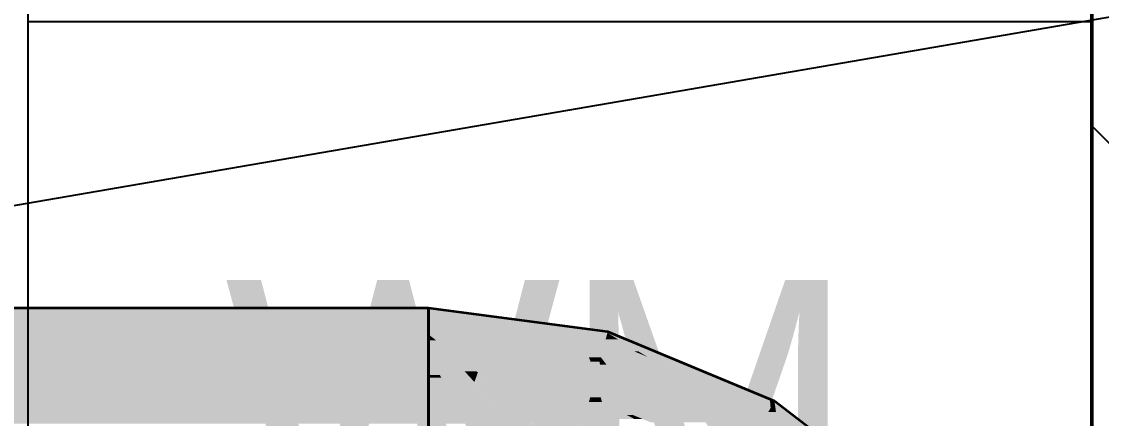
# Model space of a CAD drawing. Extents: x 0 to 756, y -25 to 420.
# Drawn here: x 375.21 to 387.39, y 323.69 to 328.16 of the extents above; entities that cross this region are included whole.
import ezdxf
from ezdxf.lldxf.tags import DXFTag

# ---------------------------------------------------------------- set-up
doc = ezdxf.new("R2010")
doc.units = 0
doc.layers.get('0').update_dxf_attribs({"lineweight": 25})
for name, color, linetype, lineweight in [('A_Aussenwand', 7, 'Continuous', 25), ('ALLGEMEIN01', 7, 'Continuous', 13), ('ALLGEMEIN03', 7, 'Continuous', 25), ('H_Text', 7, 'Continuous', 25), ('PFOSTEN__ST_TZEN', 7, 'Continuous', 13), ('WAND_HOLZ_TRAGEND', 7, 'Continuous', 13)]:
    doc.layers.add(name, color=color, linetype=linetype, lineweight=lineweight)
doc.layers.add('L_Aussenluft', color=7, linetype='Continuous', lineweight=35, true_color=0x66ff33)
doc.layers.add('L_Aussenluft-Shading', color=7, linetype='Continuous', lineweight=35, true_color=0x66ff33)
doc.styles.get("Standard").update_dxf_attribs({"font": 'arial.ttf'})
tags = doc.linetypes.add('STRICHPUNKT2', pattern=[12.7, 6.35, -3.175, 0, -3.175]).pattern_tags.tags
tags[10:11] = [DXFTag(74, 4), DXFTag(75, 0), DXFTag(340, '0'), DXFTag(46, 0.0), DXFTag(50, 0.0), DXFTag(44, 0.0), DXFTag(45, 0.0)]
tags[8:9] = [DXFTag(74, 4), DXFTag(75, 0), DXFTag(340, '0'), DXFTag(46, 0.0), DXFTag(50, 0.0), DXFTag(44, 0.0), DXFTag(45, 0.0)]
tags[6:7] = [DXFTag(74, 4), DXFTag(75, 0), DXFTag(340, '0'), DXFTag(46, 0.0), DXFTag(50, 0.0), DXFTag(44, 0.0), DXFTag(45, 0.0)]
tags[4:5] = [DXFTag(74, 4), DXFTag(75, 0), DXFTag(340, '0'), DXFTag(46, 0.0), DXFTag(50, 0.0), DXFTag(44, 0.0), DXFTag(45, 0.0)]

# ---------------------------------------------------------------- blocks, each defined once
blk = doc.blocks.new('Shading-A0T78OO1OY', base_point=(305.959, 320.029))
at = {"layer": 'L_Aussenluft-Shading', "color": 76, "true_color": 0x39901c}
for points in [[(366.698, 324.844), (379.799, 324.844), (367.006, 324.933)], [(379.799, 324.844), (367.006, 324.933), (379.799, 324.933)]]:
    blk.add_solid(points, dxfattribs=at)
at = {"layer": 'L_Aussenluft-Shading', "color": 74, "true_color": 0x46b023}
for points in [[(366.592, 324.585), (379.799, 324.585), (366.698, 324.844)], [(379.799, 324.585), (366.698, 324.844), (379.799, 324.844)]]:
    blk.add_solid(points, dxfattribs=at)
at = {"layer": 'L_Aussenluft-Shading', "color": 72, "true_color": 0x52cd29}
for points in [[(366.694, 324.171), (379.799, 324.171), (366.592, 324.585)], [(379.799, 324.171), (366.592, 324.585), (379.799, 324.585)]]:
    blk.add_solid(points, dxfattribs=at)
at = {"layer": 'L_Aussenluft-Shading', "color": 72, "true_color": 0x5be42d}
for points in [[(366.998, 323.633), (379.799, 323.633), (366.694, 324.171)], [(379.799, 323.633), (366.694, 324.171), (379.799, 324.171)]]:
    blk.add_solid(points, dxfattribs=at)
blk = doc.blocks.new('Shading-A0T78OPNOY', base_point=(386.726, 317.985))
at = {"layer": 'L_Aussenluft-Shading', "color": 76, "true_color": 0x39901c}
for points in [[(380.472, 324.844), (379.799, 324.844), (379.799, 324.933)], [(380.727, 324.722), (380.472, 324.844), (379.799, 324.844)], [(381.4, 324.722), (380.727, 324.722), (380.472, 324.844)], [(381.502, 324.62), (381.4, 324.722), (380.727, 324.722)], [(381.815, 324.656), (381.466, 324.656), (381.4, 324.722)], [(381.75, 324.676), (381.691, 324.676), (381.4, 324.722)], [(381.502, 324.62), (381.815, 324.656), (381.466, 324.656)], [(381.806, 324.62), (381.502, 324.62), (381.815, 324.656)], [(381.815, 324.656), (381.75, 324.676), (381.691, 324.676)], [(381.818, 324.667), (381.78, 324.667), (381.75, 324.676)], [(381.815, 324.656), (381.818, 324.667), (381.78, 324.667)], [(381.94, 324.582), (381.795, 324.582), (381.815, 324.656)], [(381.844, 324.656), (381.815, 324.656), (381.818, 324.667)], [(382.164, 324.448), (381.844, 324.656), (381.815, 324.656)], [(382.348, 324.448), (382.164, 324.448), (381.844, 324.656)], [(381.795, 324.582), (381.806, 324.62), (381.502, 324.62)], [(382.164, 324.448), (381.94, 324.582), (381.795, 324.582)], [(382.164, 324.448), (382.118, 324.448), (381.795, 324.582)], [(382.267, 324.386), (382.164, 324.448), (382.118, 324.448)], [(383.647, 323.91), (382.348, 324.448), (382.164, 324.448)], [(382.333, 324.386), (382.267, 324.386), (382.164, 324.448)], [(383.417, 323.91), (382.333, 324.386), (382.267, 324.386)], [(383.647, 323.91), (383.417, 323.91), (382.333, 324.386)], [(383.655, 323.811), (383.647, 323.91), (383.417, 323.91)], [(383.699, 323.888), (383.66, 323.888), (383.647, 323.91)], [(383.679, 323.853), (383.652, 323.853), (383.647, 323.91)], [(383.655, 323.811), (383.679, 323.853), (383.652, 323.853)], [(383.697, 323.811), (383.655, 323.811), (383.679, 323.853)], [(383.716, 323.764), (383.697, 323.811), (383.655, 323.811)], [(383.679, 323.853), (383.699, 323.888), (383.66, 323.888)], [(383.704, 323.853), (383.679, 323.853), (383.699, 323.888)], [(383.716, 323.764), (383.704, 323.853), (383.679, 323.853)], [(383.861, 323.764), (383.716, 323.764), (383.699, 323.888)], [(385.171, 322.648), (383.861, 323.764), (383.716, 323.764)], [(385.315, 322.648), (385.171, 322.648), (383.861, 323.764)]]:
    blk.add_solid(points, dxfattribs=at)
at = {"layer": 'L_Aussenluft-Shading', "color": 74, "true_color": 0x46af23}
for points in [[(381.502, 324.62), (380.617, 324.62), (379.799, 324.844)], [(380.557, 324.637), (379.799, 324.637), (379.799, 324.844)], [(379.881, 324.574), (380.557, 324.637), (379.799, 324.637)], [(379.867, 324.585), (379.799, 324.585), (379.799, 324.637)], [(379.881, 324.574), (379.867, 324.585), (379.799, 324.585)], [(380.786, 324.574), (379.881, 324.574), (380.557, 324.637)], [(381.621, 324.345), (380.786, 324.574), (379.881, 324.574)], [(381.621, 324.345), (381.502, 324.62), (380.617, 324.62)], [(381.795, 324.582), (381.541, 324.582), (381.502, 324.62)], [(381.741, 324.381), (381.605, 324.381), (381.502, 324.62)], [(381.741, 324.381), (381.795, 324.582), (381.541, 324.582)], [(382.079, 324.381), (381.741, 324.381), (381.795, 324.582)], [(382.267, 324.386), (382.071, 324.386), (381.795, 324.582)], [(381.621, 324.345), (381.741, 324.381), (381.605, 324.381)], [(381.732, 324.345), (381.621, 324.345), (381.741, 324.381)], [(381.728, 324.331), (381.732, 324.345), (381.621, 324.345)], [(381.78, 324.331), (381.728, 324.331), (381.741, 324.381)], [(381.804, 324.299), (381.78, 324.331), (381.728, 324.331)], [(381.804, 324.299), (382.079, 324.381), (381.741, 324.381)], [(382.195, 324.299), (381.804, 324.299), (382.079, 324.381)], [(382.748, 323.908), (382.195, 324.299), (381.804, 324.299)], [(382.748, 323.908), (382.267, 324.386), (382.071, 324.386)], [(383.421, 323.908), (382.748, 323.908), (382.267, 324.386)], [(382.982, 323.811), (383.421, 323.908), (382.748, 323.908)], [(383.655, 323.811), (382.982, 323.811), (383.421, 323.908)], [(383.525, 323.586), (383.655, 323.811), (382.982, 323.811)], [(383.716, 323.764), (383.628, 323.764), (383.655, 323.811)], [(383.735, 323.586), (383.525, 323.586), (383.716, 323.764)], [(383.525, 323.586), (383.716, 323.764), (383.628, 323.764)], [(384.337, 323.288), (383.914, 323.288), (383.716, 323.764)], [(383.862, 323.412), (383.753, 323.412), (383.716, 323.764)]]:
    blk.add_solid(points, dxfattribs=at)
at = {"layer": 'L_Aussenluft-Shading', "color": 72, "true_color": 0x51cc28}
for points in [[(379.881, 324.574), (379.799, 324.574), (379.799, 324.585)], [(379.901, 324.396), (379.799, 324.396), (379.881, 324.574)], [(379.799, 324.396), (379.881, 324.574), (379.799, 324.574)], [(381.621, 324.345), (380.18, 324.345), (379.881, 324.574)], [(380.339, 324.223), (380.205, 324.223), (379.881, 324.574)], [(380.216, 324.211), (379.921, 324.211), (379.881, 324.574)], [(379.924, 324.183), (379.901, 324.396), (379.799, 324.396)], [(379.924, 324.183), (379.799, 324.183), (379.799, 324.396)], [(380.339, 324.223), (381.621, 324.345), (380.18, 324.345)], [(381.621, 324.223), (380.339, 324.223), (381.621, 324.345)], [(381.728, 324.331), (381.625, 324.331), (381.621, 324.345)], [(381.679, 324.149), (381.621, 324.149), (381.621, 324.345)], [(381.679, 324.149), (381.728, 324.331), (381.625, 324.331)], [(381.738, 324.149), (381.679, 324.149), (381.728, 324.331)], [(381.804, 324.299), (381.73, 324.299), (381.728, 324.331)], [(381.754, 323.877), (381.804, 324.299), (381.73, 324.299)], [(382.026, 323.877), (381.754, 323.877), (381.804, 324.299)], [(382.748, 323.908), (382.104, 323.908), (381.804, 324.299)], [(382.239, 323.732), (382.102, 323.732), (381.804, 324.299)], [(379.799, 324.171), (379.924, 324.183), (379.799, 324.183)], [(379.931, 324.171), (379.799, 324.171), (379.924, 324.183)], [(379.942, 324.153), (379.931, 324.171), (379.799, 324.171)], [(379.924, 324.183), (380.216, 324.211), (379.921, 324.211)], [(380.242, 324.183), (379.924, 324.183), (380.216, 324.211)], [(379.942, 324.153), (380.242, 324.183), (379.924, 324.183)], [(380.27, 324.153), (379.942, 324.153), (380.242, 324.183)], [(380.216, 324.211), (380.339, 324.223), (380.205, 324.223)], [(380.354, 324.211), (380.216, 324.211), (380.339, 324.223)], [(380.315, 324.103), (380.354, 324.211), (380.216, 324.211)], [(380.494, 324.103), (380.315, 324.103), (380.354, 324.211)], [(380.531, 324.075), (381.621, 324.223), (380.339, 324.223)], [(381.621, 324.075), (380.531, 324.075), (381.621, 324.223)], [(380.315, 324.103), (380.27, 324.153), (379.942, 324.153)], [(380.531, 324.075), (380.494, 324.103), (380.315, 324.103)], [(381.621, 323.932), (381.621, 324.075), (380.531, 324.075)], [(381.739, 323.932), (381.621, 323.932), (381.679, 324.149)], [(381.621, 323.932), (381.679, 324.149), (381.621, 324.149)], [(381.754, 323.877), (381.738, 324.149), (381.679, 324.149)], [(381.754, 323.877), (381.739, 323.932), (381.621, 323.932)], [(382.102, 323.732), (382.026, 323.877), (381.754, 323.877)], [(382.303, 323.649), (382.748, 323.908), (382.104, 323.908)], [(382.922, 323.649), (382.303, 323.649), (382.748, 323.908)], [(383.525, 323.586), (382.964, 323.586), (382.748, 323.908)], [(382.303, 323.649), (382.239, 323.732), (382.102, 323.732)]]:
    blk.add_solid(points, dxfattribs=at)
at = {"layer": 'L_Aussenluft-Shading', "color": 72, "true_color": 0x5be42d}
for points in [[(379.942, 324.153), (379.799, 324.153), (379.799, 324.171)], [(380.209, 323.633), (379.799, 323.633), (379.942, 324.153)], [(379.799, 323.633), (379.942, 324.153), (379.799, 324.153)], [(380.315, 324.103), (379.967, 324.103), (379.942, 324.153)], [(380.239, 323.575), (380.315, 324.103), (379.967, 324.103)], [(380.697, 323.575), (380.239, 323.575), (380.315, 324.103)], [(380.531, 324.075), (380.336, 324.075), (380.315, 324.103)], [(380.746, 323.508), (380.531, 324.075), (380.336, 324.075)], [(381.621, 323.932), (380.67, 323.932), (380.531, 324.075)], [(381.078, 323.508), (380.746, 323.508), (380.531, 324.075)], [(381.127, 323.458), (381.621, 323.932), (380.67, 323.932)], [(381.494, 323.458), (381.127, 323.458), (381.621, 323.932)], [(381.754, 323.877), (381.606, 323.877), (381.621, 323.932)], [(381.855, 323.411), (381.482, 323.411), (381.754, 323.877)], [(381.482, 323.411), (381.754, 323.877), (381.606, 323.877)], [(382.119, 323.687), (381.795, 323.687), (381.754, 323.877)], [(382.102, 323.732), (382.032, 323.732), (381.754, 323.877)], [(382.119, 323.687), (382.102, 323.732), (382.032, 323.732)], [(382.211, 323.687), (382.119, 323.687), (382.102, 323.732)]]:
    blk.add_solid(points, dxfattribs=at)
blk = doc.blocks.new('Referenz-A0T78OQ1OY')
at = {"layer": 'ALLGEMEIN01', "color": 0}
blk.add_line((387.279, 38.476), (387.279, 384.533), dxfattribs=at)
at = {"layer": 'ALLGEMEIN03', "color": 0, "lineweight": -2}
for p, q in [((375.279, 340.162), (375.279, 316.162)), ((375.279, 328.162), (387.279, 328.162)), ((387.279, 328.162), (387.279, 316.162))]:
    blk.add_line(p, q, dxfattribs=at)
at = {"layer": 'WAND_HOLZ_TRAGEND', "color": 0, "lineweight": 50}
for p, q in [((387.279, 391.533), (387.279, 31.476)), ((387.279, 225.775), (387.279, 391.533))]:
    blk.add_line(p, q, dxfattribs=at)
at = {"layer": 'PFOSTEN__ST_TZEN', "color": 0, "lineweight": -2, "insert": (377.501, 325.253), "char_height": 3, "attachment_point": 1}
blk.add_mtext('{\\fPosterama Text Light;WM}', dxfattribs=at)
blk = doc.blocks.new('Wand-A0T78OQFOY', base_point=(387.279, 31.476))
at = {"color": 0, "linetype": 'ByBlock', "lineweight": -2, "ltscale": 0.25}
blk.add_line((387.279, 384.533), (387.279, 296.533), dxfattribs=at)
at = {"color": 0, "lineweight": -2}
blk.add_line((387.279, 326.99), (394.279, 319.99), dxfattribs=at)
blk = doc.blocks.new('Bauteilbeschriftung-A0T78OT9OY', base_point=(314.658, 315.639))
at = {"color": 0, "linetype": 'ByBlock', "lineweight": -2, "ltscale": 0.25}
blk.add_line((404.099, 331.067), (314.658, 315.695), dxfattribs=at)
blk = doc.blocks.new('Bogen-A0T78P15OY', base_point=(379.799, 317.133))
at = {"color": 0, "linetype": 'ByBlock', "lineweight": -2, "ltscale": 0.35}
for p, q in [((379.799, 324.933), (379.799, 324.844)), ((381.818, 324.667), (379.799, 324.933)), ((379.799, 324.844), (379.799, 324.585)), ((383.699, 323.888), (381.818, 324.667)), ((379.799, 324.585), (379.799, 324.171)), ((379.799, 324.171), (379.799, 323.633)), ((385.315, 322.648), (383.699, 323.888)), ((379.799, 323.633), (379.799, 323.006)), ((379.799, 323.006), (379.799, 322.333)), ((386.554, 321.033), (385.315, 322.648)), ((379.799, 322.333), (379.799, 321.66)), ((379.799, 321.66), (379.799, 321.033)), ((379.799, 321.033), (379.799, 320.494)), ((387.334, 319.152), (386.554, 321.033)), ((379.799, 320.494), (379.799, 320.081)), ((379.799, 320.081), (379.799, 319.822)), ((379.799, 319.822), (379.799, 319.733)), ((380.472, 319.644), (379.799, 319.733)), ((381.099, 319.385), (380.472, 319.644)), ((381.638, 318.971), (381.099, 319.385)), ((387.599, 317.133), (387.334, 319.152)), ((382.051, 318.433), (381.638, 318.971)), ((382.311, 317.806), (382.051, 318.433)), ((382.399, 317.133), (382.311, 317.806)), ((382.488, 317.133), (382.399, 317.133)), ((382.748, 317.133), (382.488, 317.133)), ((383.161, 317.133), (382.748, 317.133)), ((383.699, 317.133), (383.161, 317.133)), ((384.326, 317.133), (383.699, 317.133)), ((384.999, 317.133), (384.326, 317.133)), ((385.672, 317.133), (384.999, 317.133)), ((386.299, 317.133), (385.672, 317.133)), ((386.838, 317.133), (386.299, 317.133)), ((387.251, 317.133), (386.838, 317.133)), ((387.511, 317.133), (387.251, 317.133)), ((387.599, 317.133), (387.511, 317.133))]:
    blk.add_line(p, q, dxfattribs=at)
at = {"color": 0, "linetype": 'STRICHPUNKT2', "lineweight": 25, "ltscale": 0.25}
for p, q in [((381.145, 322.156), (379.799, 322.333)), ((382.399, 321.636), (381.145, 322.156)), ((383.476, 320.81), (382.399, 321.636)), ((384.303, 319.733), (383.476, 320.81)), ((384.822, 318.479), (384.303, 319.733)), ((384.999, 317.133), (384.822, 318.479))]:
    blk.add_line(p, q, dxfattribs=at)
blk = doc.blocks.new('Wickelfalzrohr-A0T78P19OY', base_point=(305.959, 319.733))
at = {"color": 0, "linetype": 'ByBlock', "lineweight": -2, "ltscale": 0.35}
for p, q in [((379.799, 324.933), (305.959, 324.933)), ((379.799, 323.41), (379.799, 324.933))]:
    blk.add_line(p, q, dxfattribs=at)

msp = doc.modelspace()

# ---------------------------------------------------------------- block references
at = {"color": 8, "lineweight": 25, "ltscale": 0.25, "true_color": 0x808080}
msp.add_blockref('Referenz-A0T78OQ1OY', (0, 0), dxfattribs=at)
at = {"layer": 'A_Aussenwand', "ltscale": 0.25}
msp.add_blockref('Wand-A0T78OQFOY', (387.279, 31.476), dxfattribs=at)
at = {"layer": 'H_Text', "color": 7, "ltscale": 0.25}
msp.add_blockref('Bauteilbeschriftung-A0T78OT9OY', (314.658, 315.639), dxfattribs=at)
at = {"layer": 'L_Aussenluft'}
for name, p in [('Shading-A0T78OO1OY', (305.959, 320.029)), ('Shading-A0T78OPNOY', (386.726, 317.985))]:
    msp.add_blockref(name, p, dxfattribs=at)
at = {"layer": 'L_Aussenluft', "ltscale": 0.35}
for name, p in [('Wickelfalzrohr-A0T78P19OY', (305.959, 319.733)), ('Bogen-A0T78P15OY', (379.799, 317.133))]:
    msp.add_blockref(name, p, dxfattribs=at)

doc.saveas('drawing.dxf')
